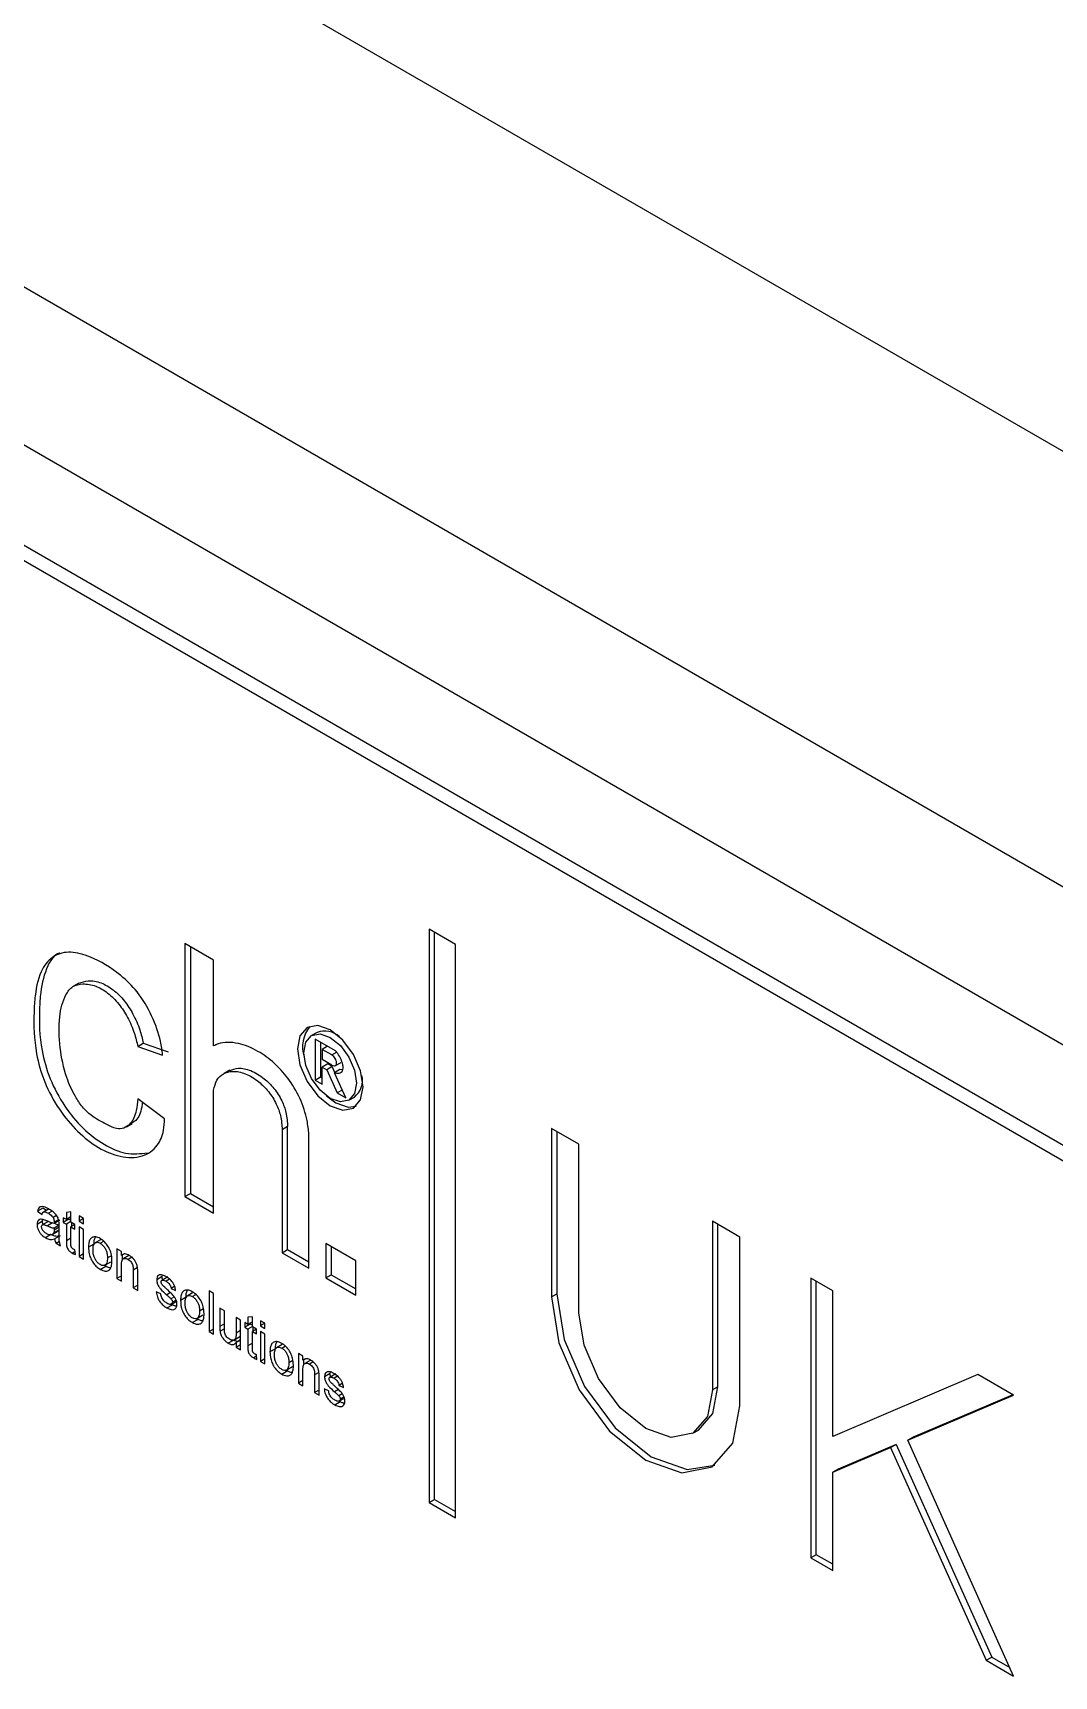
# Model space of a CAD drawing. Extents: x 75 to 2075, y 25 to 1460.
# Drawn here: x 1929.03 to 1959.14, y 1060.36 to 1108.78 of the extents above; entities that cross this region are included whole.
import ezdxf

# ---------------------------------------------------------------- set-up
doc = ezdxf.new("R2010")
doc.units = 0
doc.header["$LTSCALE"] = 5
doc.linetypes.add('SLD-KATı', pattern=[0])
doc.layers.get('0').update_dxf_attribs({"linetype": 'CONTINUOUS'})

msp = doc.modelspace()

# ---------------------------------------------------------------- linework, layer by layer
at = {"color": 7, "linetype": 'SLD-KATı'}
for p, q in [((1998.862, 1073.667), (1556.558, 1329.004)), ((1545.447, 1322.589), (1987.751, 1067.252)), ((1984.792, 1064.295), (1544.365, 1318.548)), ((1904.609, 1107.636), (1980.572, 1063.783)), ((1980.168, 1063.55), (1904.205, 1107.402)), ((1941.491, 1081.924), (1940.713, 1082.373)), ((1940.713, 1082.373), (1940.713, 1065.475)), ((1940.875, 1065.568), (1940.875, 1082.28)), ((1934.36, 1081.456), (1933.513, 1081.945)), ((1933.513, 1081.945), (1933.513, 1074.492)), ((1933.674, 1081.852), (1933.674, 1074.585)), ((1941.491, 1065.026), (1941.491, 1081.924)), ((1934.36, 1078.932), (1934.36, 1081.456)), ((1930.388, 1080.78), (1930.226, 1080.687)), ((1937.41, 1079.327), (1937.249, 1079.234)), ((1932.124, 1078.917), (1932.285, 1079.011)), ((1932.124, 1078.917), (1932.855, 1078.663)), ((1932.285, 1079.011), (1933.017, 1078.756)), ((1937.95, 1078.787), (1937.349, 1079.134)), ((1937.349, 1079.134), (1937.349, 1077.926)), ((1937.51, 1079.041), (1937.51, 1078.019)), ((1937.719, 1078.921), (1937.56, 1078.829)), ((1937.56, 1078.829), (1937.56, 1078.531)), ((1937.843, 1078.666), (1937.56, 1078.829)), ((1937.843, 1078.368), (1937.56, 1078.531)), ((1937.722, 1078.401), (1937.56, 1078.307)), ((1937.856, 1078.323), (1937.722, 1078.401)), ((1937.843, 1078.666), (1938.004, 1078.76)), ((1937.955, 1078.351), (1938.116, 1078.445)), ((1934.833, 1078.212), (1934.671, 1078.119)), ((1937.349, 1077.926), (1937.51, 1078.019)), ((1937.349, 1077.926), (1937.56, 1077.804)), ((1937.51, 1078.019), (1937.56, 1077.991)), ((1937.56, 1077.804), (1937.56, 1078.307)), ((1937.56, 1078.307), (1937.694, 1078.23)), ((1937.856, 1078.323), (1937.694, 1078.23)), ((1937.694, 1078.23), (1938.005, 1077.547)), ((1937.935, 1078.149), (1937.856, 1078.323)), ((1938.081, 1078.233), (1937.919, 1078.14)), ((1938.254, 1077.403), (1937.919, 1078.14)), ((1938.167, 1078.227), (1938.081, 1078.233)), ((1934.36, 1074.003), (1934.36, 1077.627)), ((1937.69, 1077.457), (1937.959, 1077.258)), ((1938.151, 1077.631), (1938.005, 1077.547)), ((1938.005, 1077.547), (1938.254, 1077.403)), ((1938.347, 1077.332), (1938.508, 1077.425)), ((1932.912, 1076.783), (1932.124, 1077.373)), ((1931.793, 1076.547), (1931.955, 1076.641)), ((1936.541, 1076.554), (1936.379, 1076.461)), ((1936.379, 1076.461), (1936.379, 1072.837)), ((1936.541, 1072.93), (1936.541, 1076.554)), ((1945.128, 1076.036), (1944.32, 1076.502)), ((1944.32, 1076.502), (1944.32, 1071.533)), ((1937.169, 1072.382), (1937.169, 1076.331)), ((1944.481, 1076.409), (1944.481, 1071.626)), ((1945.128, 1071.066), (1945.128, 1076.036)), ((1933.513, 1074.492), (1933.674, 1074.585)), ((1933.513, 1074.492), (1934.36, 1074.003)), ((1933.674, 1074.585), (1934.36, 1074.19)), ((1929.33, 1074.153), (1929.168, 1074.06)), ((1929.168, 1074.06), (1929.301, 1073.968)), ((1929.43, 1074.084), (1929.33, 1074.153)), ((1929.509, 1074.129), (1929.348, 1074.036)), ((1929.598, 1074.061), (1929.488, 1073.998)), ((1930.153, 1074.038), (1930.02, 1074.027)), ((1930.02, 1074.027), (1930.02, 1073.814)), ((1930.153, 1073.737), (1930.153, 1074.038)), ((1929.317, 1073.763), (1929.155, 1073.67)), ((1929.317, 1073.763), (1929.326, 1073.815)), ((1929.489, 1073.757), (1929.327, 1073.664)), ((1929.732, 1073.933), (1929.626, 1073.872)), ((1929.822, 1073.792), (1929.66, 1073.699)), ((1929.661, 1073.56), (1929.66, 1073.516)), ((1929.788, 1073.808), (1929.661, 1073.734)), ((1929.807, 1073.645), (1929.661, 1073.56)), ((1929.807, 1073.515), (1929.802, 1073.499)), ((1929.807, 1073.441), (1929.807, 1073.629)), ((1930.02, 1073.814), (1929.927, 1073.868)), ((1929.927, 1073.868), (1929.927, 1073.729)), ((1930.088, 1073.823), (1929.927, 1073.729)), ((1929.927, 1073.729), (1930.02, 1073.676)), ((1930.153, 1073.891), (1930.02, 1073.814)), ((1930.153, 1073.752), (1930.02, 1073.676)), ((1930.02, 1073.676), (1930.02, 1073.184)), ((1930.088, 1073.823), (1930.088, 1073.853)), ((1930.153, 1073.785), (1930.088, 1073.823)), ((1930.273, 1073.668), (1930.153, 1073.737)), ((1930.273, 1073.668), (1930.153, 1073.599)), ((1930.153, 1073.102), (1930.153, 1073.599)), ((1930.153, 1073.599), (1930.273, 1073.53)), ((1930.181, 1073.615), (1930.181, 1073.721)), ((1930.273, 1073.53), (1930.273, 1073.668)), ((1930.525, 1073.845), (1930.392, 1073.922)), ((1930.392, 1073.922), (1930.392, 1073.768)), ((1930.525, 1073.845), (1930.392, 1073.768)), ((1930.392, 1073.768), (1930.525, 1073.691)), ((1930.525, 1073.522), (1930.392, 1073.599)), ((1930.392, 1073.599), (1930.392, 1072.723)), ((1930.525, 1073.691), (1930.525, 1073.845)), ((1930.525, 1072.646), (1930.525, 1073.522)), ((1949.872, 1073.297), (1949.064, 1073.763)), ((1949.064, 1073.763), (1949.064, 1068.794)), ((1949.225, 1068.888), (1949.225, 1073.67)), ((1929.565, 1073.372), (1929.403, 1073.279)), ((1929.583, 1073.367), (1929.744, 1073.46)), ((1929.802, 1073.499), (1929.64, 1073.406)), ((1929.836, 1073.339), (1929.674, 1073.245)), ((1929.714, 1073.115), (1929.819, 1073.176)), ((1929.714, 1073.115), (1929.847, 1073.038)), ((1930.833, 1073.093), (1930.672, 1073)), ((1931.028, 1073.219), (1930.866, 1073.125)), ((1931.018, 1073.115), (1931.121, 1073.174)), ((1938.554, 1072.595), (1937.665, 1073.108)), ((1937.665, 1073.108), (1937.665, 1072.095)), ((1949.872, 1068.328), (1949.872, 1073.297)), ((1930.277, 1072.872), (1930.192, 1072.823)), ((1930.286, 1072.782), (1930.273, 1072.919)), ((1930.525, 1072.8), (1930.392, 1072.723)), ((1930.392, 1072.723), (1930.525, 1072.646)), ((1931.17, 1072.476), (1931.331, 1072.57)), ((1931.347, 1072.749), (1931.231, 1072.682)), ((1931.643, 1072.877), (1931.51, 1072.954)), ((1931.51, 1072.954), (1931.51, 1072.078)), ((1931.643, 1072.755), (1931.643, 1072.877)), ((1931.709, 1072.793), (1931.643, 1072.755)), ((1931.672, 1072.629), (1931.672, 1072.771)), ((1931.857, 1072.753), (1931.696, 1072.659)), ((1931.945, 1072.704), (1931.837, 1072.642)), ((1936.379, 1072.837), (1936.541, 1072.93)), ((1936.379, 1072.837), (1937.169, 1072.382)), ((1936.541, 1072.93), (1937.169, 1072.568)), ((1937.826, 1073.015), (1937.826, 1072.189)), ((1938.554, 1071.582), (1938.554, 1072.595)), ((1931.018, 1072.347), (1931.18, 1072.44)), ((1931.18, 1072.44), (1931.145, 1072.467)), ((1931.643, 1072.155), (1931.51, 1072.078)), ((1931.51, 1072.078), (1931.643, 1072.001)), ((1931.643, 1072.001), (1931.643, 1072.471)), ((1931.989, 1072.324), (1931.989, 1071.801)), ((1932.122, 1071.725), (1932.122, 1072.26)), ((1932.842, 1072.133), (1932.681, 1072.039)), ((1932.842, 1072.133), (1932.851, 1072.178)), ((1933.01, 1072.122), (1932.849, 1072.029)), ((1937.665, 1072.095), (1937.826, 1072.189)), ((1937.665, 1072.095), (1938.554, 1071.582)), ((1937.826, 1072.189), (1938.554, 1071.769)), ((1952.607, 1071.718), (1951.96, 1072.091)), ((1951.96, 1072.091), (1951.96, 1063.843)), ((1932.122, 1071.878), (1931.989, 1071.801)), ((1931.989, 1071.801), (1932.122, 1071.725)), ((1932.8, 1071.625), (1932.667, 1071.686)), ((1933.062, 1072.053), (1932.96, 1071.994)), ((1933.09, 1071.661), (1932.976, 1071.595)), ((1933.212, 1071.847), (1933.106, 1071.786)), ((1933.106, 1071.786), (1933.24, 1071.725)), ((1933.742, 1071.652), (1933.58, 1071.558)), ((1933.732, 1071.548), (1933.836, 1071.608)), ((1934.357, 1071.633), (1934.224, 1071.71)), ((1934.224, 1071.71), (1934.224, 1070.511)), ((1934.357, 1070.434), (1934.357, 1071.633)), ((1944.32, 1071.533), (1944.481, 1071.626)), ((1952.122, 1063.936), (1952.122, 1071.998)), ((1952.607, 1067.423), (1952.607, 1071.718)), ((1932.982, 1071.213), (1933.144, 1071.306)), ((1933.203, 1071.537), (1933.101, 1071.478)), ((1933.144, 1071.306), (1933.101, 1071.339)), ((1933.106, 1071.316), (1933.267, 1071.41)), ((1933.254, 1071.443), (1933.146, 1071.381)), ((1933.548, 1071.526), (1933.386, 1071.433)), ((1934.061, 1071.182), (1933.945, 1071.115)), ((1934.676, 1071.126), (1934.543, 1071.203)), ((1934.543, 1071.203), (1934.543, 1070.663)), ((1934.676, 1070.649), (1934.676, 1071.126)), ((1933.732, 1070.78), (1933.894, 1070.873)), ((1933.894, 1070.873), (1933.859, 1070.9)), ((1933.884, 1070.909), (1934.046, 1071.003)), ((1935.155, 1070.849), (1935.022, 1070.926)), ((1935.022, 1070.926), (1935.022, 1070.466)), ((1935.155, 1069.974), (1935.155, 1070.849)), ((1935.368, 1070.726), (1935.275, 1070.78)), ((1935.275, 1070.78), (1935.275, 1070.642)), ((1935.437, 1070.735), (1935.275, 1070.642)), ((1935.275, 1070.642), (1935.368, 1070.588)), ((1935.501, 1070.95), (1935.368, 1070.94)), ((1935.368, 1070.94), (1935.368, 1070.726)), ((1935.501, 1070.803), (1935.368, 1070.726)), ((1935.501, 1070.665), (1935.368, 1070.588)), ((1935.437, 1070.735), (1935.437, 1070.766)), ((1935.501, 1070.698), (1935.437, 1070.735)), ((1935.501, 1070.65), (1935.501, 1070.95)), ((1935.621, 1070.58), (1935.501, 1070.65)), ((1935.53, 1070.528), (1935.53, 1070.633)), ((1935.874, 1070.757), (1935.741, 1070.834)), ((1935.741, 1070.834), (1935.741, 1070.68)), ((1935.874, 1070.757), (1935.741, 1070.68)), ((1935.741, 1070.68), (1935.874, 1070.603)), ((1935.874, 1070.603), (1935.874, 1070.757)), ((1934.357, 1070.588), (1934.224, 1070.511)), ((1934.224, 1070.511), (1934.357, 1070.434)), ((1934.677, 1070.593), (1934.551, 1070.521)), ((1934.953, 1070.261), (1934.792, 1070.168)), ((1934.971, 1070.271), (1935.132, 1070.365)), ((1935.155, 1070.27), (1935.022, 1070.193)), ((1935.022, 1070.193), (1935.022, 1070.05)), ((1935.155, 1070.127), (1935.022, 1070.05)), ((1935.368, 1070.588), (1935.368, 1070.097)), ((1935.621, 1070.58), (1935.501, 1070.511)), ((1935.501, 1070.014), (1935.501, 1070.511)), ((1935.501, 1070.511), (1935.621, 1070.442)), ((1935.621, 1070.442), (1935.621, 1070.58)), ((1935.874, 1070.434), (1935.741, 1070.511)), ((1935.741, 1070.511), (1935.741, 1069.636)), ((1935.874, 1069.559), (1935.874, 1070.434)), ((1936.376, 1070.131), (1936.214, 1070.038)), ((1935.022, 1070.05), (1935.155, 1069.974)), ((1935.626, 1069.785), (1935.541, 1069.736)), ((1935.634, 1069.695), (1935.621, 1069.831)), ((1935.874, 1069.712), (1935.741, 1069.636)), ((1936.182, 1070.005), (1936.02, 1069.912)), ((1936.367, 1070.027), (1936.47, 1070.087)), ((1936.695, 1069.662), (1936.579, 1069.595)), ((1936.991, 1069.789), (1936.858, 1069.866)), ((1936.858, 1069.866), (1936.858, 1068.99)), ((1936.991, 1069.667), (1936.991, 1069.789)), ((1937.058, 1069.705), (1936.991, 1069.667)), ((1937.02, 1069.541), (1937.02, 1069.684)), ((1937.206, 1069.665), (1937.044, 1069.572)), ((1935.741, 1069.636), (1935.874, 1069.559)), ((1936.367, 1069.259), (1936.528, 1069.352)), ((1936.528, 1069.352), (1936.493, 1069.379)), ((1936.518, 1069.389), (1936.68, 1069.482)), ((1936.991, 1068.914), (1936.991, 1069.383)), ((1937.293, 1069.617), (1937.185, 1069.554)), ((1937.337, 1069.237), (1937.337, 1068.714)), ((1937.47, 1068.637), (1937.47, 1069.173)), ((1937.792, 1069.275), (1937.63, 1069.182)), ((1937.792, 1069.275), (1937.8, 1069.321)), ((1937.96, 1069.265), (1937.798, 1069.172)), ((1938.011, 1069.196), (1937.909, 1069.137)), ((1956.89, 1069.246), (1952.607, 1067.423)), ((1957.94, 1068.639), (1956.89, 1069.246)), ((1936.991, 1069.067), (1936.858, 1068.99)), ((1936.858, 1068.99), (1936.991, 1068.914)), ((1937.47, 1068.791), (1937.337, 1068.714)), ((1937.337, 1068.714), (1937.47, 1068.637)), ((1937.75, 1068.768), (1937.617, 1068.829)), ((1938.039, 1068.803), (1937.925, 1068.738)), ((1938.152, 1068.679), (1938.05, 1068.621)), ((1938.161, 1068.99), (1938.056, 1068.929)), ((1938.056, 1068.929), (1938.189, 1068.868)), ((1949.225, 1068.888), (1949.064, 1068.794)), ((1937.932, 1068.355), (1938.093, 1068.449)), ((1938.093, 1068.449), (1938.05, 1068.482)), ((1938.055, 1068.459), (1938.217, 1068.553)), ((1938.203, 1068.586), (1938.096, 1068.524)), ((1954.819, 1067.311), (1957.94, 1068.639)), ((1957.916, 1068.653), (1954.981, 1067.404)), ((1948.487, 1067.52), (1948.649, 1067.613)), ((1954.981, 1067.404), (1954.819, 1067.311)), ((1957.94, 1060.36), (1954.819, 1067.311)), ((1952.607, 1066.369), (1954.316, 1067.097)), ((1954.478, 1067.19), (1952.768, 1066.463)), ((1954.316, 1067.097), (1954.478, 1067.19)), ((1954.316, 1067.097), (1957.132, 1060.827)), ((1954.478, 1067.19), (1957.294, 1060.92)), ((1952.768, 1066.463), (1952.607, 1066.369)), ((1952.607, 1063.469), (1952.607, 1066.369)), ((1940.713, 1065.475), (1940.875, 1065.568)), ((1940.713, 1065.475), (1941.491, 1065.026)), ((1940.875, 1065.568), (1941.491, 1065.212)), ((1952.122, 1063.936), (1951.96, 1063.843)), ((1951.96, 1063.843), (1952.607, 1063.469)), ((1952.607, 1063.656), (1952.122, 1063.936)), ((1957.132, 1060.827), (1957.294, 1060.92)), ((1957.132, 1060.827), (1957.94, 1060.36)), ((1957.294, 1060.92), (1957.827, 1060.612))]:
    msp.add_line(p, q, dxfattribs=at)
at = {"color": 8, "linetype": 'SLD-KATı'}
for p, q in [((1929.607, 1073.713), (1929.46, 1073.628)), ((1929.66, 1073.516), (1929.807, 1073.601)), ((1930.153, 1073.261), (1930.02, 1073.184)), ((1932.116, 1072.398), (1931.989, 1072.324)), ((1934.676, 1070.739), (1934.543, 1070.663)), ((1935.155, 1070.543), (1935.022, 1070.466)), ((1935.501, 1070.173), (1935.368, 1070.097)), ((1937.464, 1069.31), (1937.337, 1069.237))]:
    msp.add_line(p, q, dxfattribs=at)
at = {"color": 7, "linetype": 'SLD-KATı', "flags": 128}
for points in [[(1937.798, 1077.164), (1938.168, 1077.035), (1938.483, 1077.097), (1938.693, 1077.338), (1938.766, 1077.724), (1938.693, 1078.194), (1938.483, 1078.678), (1938.168, 1079.102), (1937.798, 1079.401), (1937.427, 1079.53), (1937.113, 1079.469), (1936.903, 1079.227), (1936.829, 1078.842), (1936.903, 1078.371), (1937.113, 1077.887), (1937.427, 1077.463), (1937.798, 1077.164)], [(1937.798, 1077.386), (1937.501, 1077.626), (1937.249, 1077.966), (1937.08, 1078.354), (1937.021, 1078.731), (1937.08, 1079.04), (1937.249, 1079.234), (1937.501, 1079.283), (1937.798, 1079.179), (1938.095, 1078.94), (1938.347, 1078.6), (1938.515, 1078.212), (1938.574, 1077.835), (1938.515, 1077.526), (1938.347, 1077.332), (1938.095, 1077.283), (1937.798, 1077.386)], [(1937.959, 1077.258), (1938.33, 1077.129), (1938.559, 1077.151)], [(1944.481, 1071.626), (1944.693, 1070.277), (1945.294, 1068.89), (1946.195, 1067.675), (1947.257, 1066.818), (1948.32, 1066.449), (1949.138, 1066.58)], [(1944.32, 1071.533), (1944.531, 1070.184), (1945.133, 1068.797), (1946.033, 1067.582), (1947.096, 1066.725), (1948.158, 1066.355), (1949.059, 1066.53), (1949.661, 1067.223), (1949.872, 1068.328)], [(1949.064, 1068.794), (1948.914, 1068.011), (1948.487, 1067.52), (1947.849, 1067.396), (1947.096, 1067.658), (1946.343, 1068.266), (1945.704, 1069.127), (1945.278, 1070.11), (1945.128, 1071.066)], [(1948.649, 1067.613), (1948.649, 1067.613), (1949.076, 1068.104), (1949.225, 1068.888)]]:
    msp.add_lwpolyline(points, dxfattribs=at)
at = {"color": 7, "linetype": 'SLD-KATı'}
for centre, radius, start, end in [((1937.919, 1078.904), 0.94, 140.0414, 198.7548), ((1937.633, 1078.71), 0.656, 48.5232, 109.858), ((1938.141, 1077.907), 0.606, 307.2976, 14.3105)]:
    msp.add_arc(centre, radius, start, end, dxfattribs=at)
for points, knots in [([(1932.855, 1078.663), (1932.839, 1078.796), (1932.793, 1079.168), (1932.555, 1079.821), (1932.149, 1080.527), (1931.5, 1081.139), (1930.821, 1081.545), (1930.133, 1081.741), (1929.633, 1081.613), (1929.243, 1081.186), (1929.101, 1080.554), (1929.048, 1079.711), (1929.069, 1078.875), (1929.349, 1077.865), (1929.781, 1077.056), (1930.345, 1076.381), (1930.973, 1075.897), (1931.64, 1075.628), (1932.262, 1075.629), (1932.697, 1075.933), (1932.893, 1076.361), (1932.907, 1076.667), (1932.912, 1076.783)], [0, 0, 0, 0, 0.026301, 0.072974, 0.120229, 0.161925, 0.234318, 0.282812, 0.331341, 0.380426, 0.44635, 0.481924, 0.56474, 0.616918, 0.669247, 0.718585, 0.769382, 0.82113, 0.87988, 0.934365, 0.975126, 1, 1, 1, 1]), ([(1929.826, 1081.666), (1929.824, 1081.666), (1929.658, 1081.625), (1929.418, 1081.251), (1929.26, 1080.651), (1929.211, 1079.802), (1929.23, 1078.969), (1929.51, 1077.958), (1929.942, 1077.15), (1930.507, 1076.473), (1931.133, 1075.994), (1931.809, 1075.707), (1932.202, 1075.756), (1932.411, 1075.782)], [0, 0, 0, 0, 0.000775, 0.090189, 0.210278, 0.275079, 0.425937, 0.520986, 0.616309, 0.706182, 0.798716, 0.89298, 1, 1, 1, 1]), ([(1930.39, 1080.775), (1930.479, 1080.808), (1930.671, 1080.88), (1931.026, 1080.817), (1931.401, 1080.604), (1931.734, 1080.276), (1932.001, 1079.858), (1932.192, 1079.426), (1932.256, 1079.142), (1932.285, 1079.011)], [0, 0, 0, 0, 0.13961, 0.304319, 0.448558, 0.593079, 0.7268, 0.873978, 1, 1, 1, 1]), ([(1932.124, 1077.373), (1932.112, 1077.256), (1932.085, 1076.973), (1931.955, 1076.651), (1931.73, 1076.497), (1931.481, 1076.476), (1931.146, 1076.645), (1930.806, 1076.82), (1930.488, 1077.118), (1930.233, 1077.505), (1929.968, 1078.107), (1929.807, 1078.922), (1929.784, 1079.772), (1929.941, 1080.374), (1930.189, 1080.709), (1930.508, 1080.777), (1930.863, 1080.726), (1931.24, 1080.51), (1931.572, 1080.182), (1931.84, 1079.765), (1932.03, 1079.333), (1932.094, 1079.049), (1932.124, 1078.917)], [0, 0, 0, 0, 0.040384, 0.097359, 0.133279, 0.163315, 0.202019, 0.256679, 0.290233, 0.323618, 0.377803, 0.463461, 0.561001, 0.646355, 0.692077, 0.737758, 0.787961, 0.831924, 0.875973, 0.91673, 0.961589, 1, 1, 1, 1]), ([(1937.169, 1076.331), (1937.154, 1076.464), (1937.117, 1076.803), (1936.929, 1077.386), (1936.576, 1077.98), (1936.139, 1078.453), (1935.634, 1078.818), (1935.055, 1079.046), (1934.614, 1079.052), (1934.405, 1078.953), (1934.36, 1078.932)], [0, 0, 0, 0, 0.088269, 0.226345, 0.359215, 0.477791, 0.610208, 0.769418, 0.950546, 1, 1, 1, 1]), ([(1937.843, 1078.368), (1937.869, 1078.356), (1937.908, 1078.339), (1937.952, 1078.346), (1937.975, 1078.368), (1937.984, 1078.402), (1937.983, 1078.445), (1937.97, 1078.498), (1937.943, 1078.56), (1937.902, 1078.619), (1937.865, 1078.653), (1937.846, 1078.664), (1937.843, 1078.666)], [0, 0, 0, 0, 0.186552, 0.274681, 0.363402, 0.443117, 0.524721, 0.620854, 0.735676, 0.860737, 0.977076, 1, 1, 1, 1]), ([(1937.919, 1078.14), (1937.961, 1078.132), (1938.038, 1078.116), (1938.119, 1078.146), (1938.166, 1078.199), (1938.182, 1078.279), (1938.167, 1078.399), (1938.115, 1078.55), (1938.038, 1078.693), (1937.974, 1078.762), (1937.95, 1078.787)], [0, 0, 0, 0, 0.1655647, 0.2964678, 0.3847321, 0.4735445, 0.5848872, 0.7428299, 0.90439, 1, 1, 1, 1]), ([(1934.36, 1077.627), (1934.386, 1077.731), (1934.438, 1077.941), (1934.643, 1078.129), (1934.929, 1078.206), (1935.294, 1078.133), (1935.663, 1077.916), (1935.986, 1077.597), (1936.212, 1077.242), (1936.357, 1076.84), (1936.371, 1076.598), (1936.379, 1076.461)], [0, 0, 0, 0, 0.1065509, 0.2128829, 0.3299683, 0.4589767, 0.5925837, 0.6946654, 0.7973951, 0.8856007, 1, 1, 1, 1]), ([(1934.836, 1078.206), (1934.917, 1078.237), (1935.098, 1078.305), (1935.457, 1078.224), (1935.825, 1078.009), (1936.148, 1077.691), (1936.374, 1077.335), (1936.519, 1076.933), (1936.533, 1076.691), (1936.541, 1076.554)], [0, 0, 0, 0, 0.135785, 0.302182, 0.47451, 0.606176, 0.738678, 0.852446, 1, 1, 1, 1]), ([(1932.26, 1077.271), (1932.254, 1077.221), (1932.229, 1077.008), (1932.139, 1076.763), (1931.988, 1076.678), (1931.946, 1076.654)], [0, 0, 0, 0, 0.18133, 0.772001, 1, 1, 1, 1]), ([(1929.512, 1074.122), (1929.457, 1074.15), (1929.374, 1074.193), (1929.274, 1074.2), (1929.212, 1074.171), (1929.182, 1074.116), (1929.172, 1074.073), (1929.168, 1074.06)], [0, 0, 0, 0, 0.36055, 0.551569, 0.709309, 0.907228, 1, 1, 1, 1]), ([(1929.301, 1073.968), (1929.311, 1073.992), (1929.325, 1074.028), (1929.37, 1074.046), (1929.424, 1074.033), (1929.464, 1074.011), (1929.488, 1073.998)], [0, 0, 0, 0, 0.32916, 0.497847, 0.708954, 1, 1, 1, 1]), ([(1929.488, 1073.998), (1929.506, 1073.987), (1929.543, 1073.964), (1929.591, 1073.921), (1929.616, 1073.886), (1929.626, 1073.872)], [0, 0, 0, 0, 0.3755682, 0.7536654, 1, 1, 1, 1]), ([(1929.8, 1073.764), (1929.793, 1073.796), (1929.781, 1073.852), (1929.731, 1073.94), (1929.651, 1074.029), (1929.573, 1074.086), (1929.522, 1074.117), (1929.512, 1074.122)], [0, 0, 0, 0, 0.205889, 0.357424, 0.575837, 0.920532, 1, 1, 1, 1]), ([(1929.331, 1073.816), (1929.295, 1073.821), (1929.237, 1073.829), (1929.182, 1073.785), (1929.158, 1073.731), (1929.156, 1073.687), (1929.155, 1073.67)], [0, 0, 0, 0, 0.377155, 0.609217, 0.840742, 1, 1, 1, 1]), ([(1929.155, 1073.67), (1929.157, 1073.636), (1929.162, 1073.576), (1929.202, 1073.48), (1929.254, 1073.399), (1929.324, 1073.329), (1929.375, 1073.297), (1929.403, 1073.279)], [0, 0, 0, 0, 0.22145, 0.404864, 0.587972, 0.771466, 1, 1, 1, 1]), ([(1929.288, 1073.601), (1929.289, 1073.613), (1929.292, 1073.637), (1929.309, 1073.658), (1929.336, 1073.668), (1929.388, 1073.659), (1929.431, 1073.64), (1929.46, 1073.628)], [0, 0, 0, 0, 0.1418495, 0.284625, 0.4185948, 0.6102101, 1, 1, 1, 1]), ([(1929.434, 1073.4), (1929.409, 1073.415), (1929.373, 1073.438), (1929.328, 1073.489), (1929.304, 1073.531), (1929.29, 1073.57), (1929.289, 1073.591), (1929.288, 1073.601)], [0, 0, 0, 0, 0.364248, 0.548916, 0.73488, 0.874247, 1, 1, 1, 1]), ([(1929.332, 1073.667), (1929.328, 1073.678), (1929.317, 1073.711), (1929.317, 1073.742), (1929.317, 1073.763)], [0, 0, 0, 0, 0.326525, 1, 1, 1, 1]), ([(1929.441, 1073.775), (1929.431, 1073.779), (1929.413, 1073.787), (1929.376, 1073.802), (1929.349, 1073.811), (1929.331, 1073.816)], [0, 0, 0, 0, 0.250206, 0.500436, 1, 1, 1, 1]), ([(1929.66, 1073.699), (1929.634, 1073.705), (1929.585, 1073.717), (1929.512, 1073.745), (1929.464, 1073.765), (1929.441, 1073.775)], [0, 0, 0, 0, 0.361582, 0.680507, 1, 1, 1, 1]), ([(1929.46, 1073.628), (1929.487, 1073.617), (1929.534, 1073.597), (1929.601, 1073.573), (1929.641, 1073.565), (1929.661, 1073.56)], [0, 0, 0, 0, 0.39474, 0.696494, 1, 1, 1, 1]), ([(1929.626, 1073.872), (1929.634, 1073.858), (1929.65, 1073.827), (1929.659, 1073.779), (1929.66, 1073.749), (1929.661, 1073.734)], [0, 0, 0, 0, 0.300025, 0.66691, 1, 1, 1, 1]), ([(1929.66, 1073.516), (1929.66, 1073.506), (1929.659, 1073.485), (1929.656, 1073.445), (1929.647, 1073.422), (1929.64, 1073.406)], [0, 0, 0, 0, 0.252202, 0.504683, 1, 1, 1, 1]), ([(1929.661, 1073.734), (1929.661, 1073.731), (1929.661, 1073.726), (1929.66, 1073.714), (1929.66, 1073.705), (1929.66, 1073.699)], [0, 0, 0, 0, 0.250125, 0.500209, 1, 1, 1, 1]), ([(1929.667, 1073.703), (1929.679, 1073.698), (1929.711, 1073.685), (1929.758, 1073.668), (1929.792, 1073.661), (1929.807, 1073.657)], [0, 0, 0, 0, 0.246328, 0.678209, 1, 1, 1, 1]), ([(1929.807, 1073.629), (1929.807, 1073.64), (1929.807, 1073.662), (1929.806, 1073.706), (1929.803, 1073.741), (1929.8, 1073.764)], [0, 0, 0, 0, 0.250446, 0.500916, 1, 1, 1, 1]), ([(1929.403, 1073.279), (1929.428, 1073.266), (1929.493, 1073.232), (1929.588, 1073.219), (1929.647, 1073.237), (1929.674, 1073.245)], [0, 0, 0, 0, 0.247536, 0.661562, 1, 1, 1, 1]), ([(1929.64, 1073.406), (1929.624, 1073.391), (1929.594, 1073.362), (1929.524, 1073.36), (1929.469, 1073.38), (1929.438, 1073.397), (1929.434, 1073.4)], [0, 0, 0, 0, 0.318108, 0.615426, 0.945268, 1, 1, 1, 1]), ([(1929.836, 1073.339), (1929.814, 1073.332), (1929.758, 1073.315), (1929.665, 1073.321), (1929.593, 1073.358), (1929.565, 1073.372)], [0, 0, 0, 0, 0.272803, 0.715092, 1, 1, 1, 1]), ([(1929.674, 1073.245), (1929.676, 1073.235), (1929.679, 1073.213), (1929.69, 1073.17), (1929.704, 1073.137), (1929.714, 1073.115)], [0, 0, 0, 0, 0.251265, 0.503068, 1, 1, 1, 1]), ([(1929.802, 1073.499), (1929.787, 1073.482), (1929.771, 1073.463), (1929.746, 1073.462), (1929.744, 1073.462)], [0, 0, 0, 0, 0.910938, 1, 1, 1, 1]), ([(1929.847, 1073.038), (1929.832, 1073.097), (1929.807, 1073.198), (1929.808, 1073.327), (1929.807, 1073.403), (1929.807, 1073.441)], [0, 0, 0, 0, 0.410264, 0.704839, 1, 1, 1, 1]), ([(1930.02, 1073.184), (1930.02, 1073.145), (1930.021, 1073.088), (1930.03, 1073.011), (1930.053, 1072.958), (1930.083, 1072.912), (1930.13, 1072.862), (1930.168, 1072.838), (1930.192, 1072.823)], [0, 0, 0, 0, 0.302324, 0.440286, 0.550769, 0.660583, 0.788637, 1, 1, 1, 1]), ([(1930.22, 1072.945), (1930.212, 1072.951), (1930.198, 1072.96), (1930.179, 1072.979), (1930.166, 1073), (1930.152, 1073.038), (1930.153, 1073.07), (1930.153, 1073.096), (1930.153, 1073.102)], [0, 0, 0, 0, 0.179327, 0.29673, 0.414371, 0.53717, 0.894909, 1, 1, 1, 1]), ([(1930.786, 1073.291), (1930.76, 1073.273), (1930.71, 1073.237), (1930.677, 1073.127), (1930.673, 1073.042), (1930.672, 1073)], [0, 0, 0, 0, 0.334287, 0.665975, 1, 1, 1, 1]), ([(1931.018, 1073.253), (1930.994, 1073.266), (1930.932, 1073.298), (1930.851, 1073.311), (1930.804, 1073.296), (1930.786, 1073.291)], [0, 0, 0, 0, 0.292136, 0.730568, 1, 1, 1, 1]), ([(1930.805, 1072.923), (1930.807, 1072.971), (1930.81, 1073.046), (1930.85, 1073.12), (1930.903, 1073.148), (1930.963, 1073.143), (1931.002, 1073.123), (1931.018, 1073.115)], [0, 0, 0, 0, 0.322348, 0.51158, 0.701829, 0.875737, 1, 1, 1, 1]), ([(1930.833, 1073.093), (1930.834, 1073.131), (1930.835, 1073.21), (1930.861, 1073.269), (1930.874, 1073.299)], [0, 0, 0, 0, 0.480499, 1, 1, 1, 1]), ([(1931.364, 1072.613), (1931.36, 1072.678), (1931.354, 1072.789), (1931.29, 1072.96), (1931.205, 1073.095), (1931.109, 1073.195), (1931.046, 1073.235), (1931.018, 1073.253)], [0, 0, 0, 0, 0.282, 0.476739, 0.671833, 0.856624, 1, 1, 1, 1]), ([(1931.018, 1073.115), (1931.046, 1073.095), (1931.098, 1073.059), (1931.16, 1072.971), (1931.206, 1072.873), (1931.228, 1072.774), (1931.23, 1072.71), (1931.231, 1072.682)], [0, 0, 0, 0, 0.213578, 0.4051715, 0.5767395, 0.8124157, 1, 1, 1, 1]), ([(1930.192, 1072.823), (1930.2, 1072.819), (1930.216, 1072.81), (1930.247, 1072.796), (1930.27, 1072.788), (1930.286, 1072.782)], [0, 0, 0, 0, 0.250344, 0.500798, 1, 1, 1, 1]), ([(1930.273, 1072.919), (1930.268, 1072.921), (1930.26, 1072.925), (1930.242, 1072.933), (1930.229, 1072.941), (1930.22, 1072.945)], [0, 0, 0, 0, 0.2500771, 0.5001666, 1, 1, 1, 1]), ([(1930.672, 1073), (1930.675, 1072.935), (1930.68, 1072.826), (1930.736, 1072.657), (1930.815, 1072.523), (1930.914, 1072.414), (1930.983, 1072.369), (1931.018, 1072.347)], [0, 0, 0, 0, 0.275701, 0.461649, 0.648476, 0.824439, 1, 1, 1, 1]), ([(1931.018, 1072.485), (1930.991, 1072.504), (1930.938, 1072.541), (1930.874, 1072.628), (1930.828, 1072.729), (1930.807, 1072.83), (1930.806, 1072.895), (1930.805, 1072.923)], [0, 0, 0, 0, 0.210257, 0.40301, 0.572372, 0.811348, 1, 1, 1, 1]), ([(1931.231, 1072.682), (1931.228, 1072.632), (1931.225, 1072.555), (1931.184, 1072.48), (1931.132, 1072.453), (1931.072, 1072.457), (1931.034, 1072.477), (1931.018, 1072.485)], [0, 0, 0, 0, 0.336819, 0.52072, 0.705404, 0.879535, 1, 1, 1, 1]), ([(1931.018, 1072.347), (1931.069, 1072.324), (1931.156, 1072.285), (1931.262, 1072.305), (1931.327, 1072.368), (1931.36, 1072.477), (1931.362, 1072.564), (1931.364, 1072.613)], [0, 0, 0, 0, 0.25061, 0.433179, 0.616407, 0.786201, 1, 1, 1, 1]), ([(1931.874, 1072.759), (1931.834, 1072.778), (1931.766, 1072.81), (1931.688, 1072.796), (1931.657, 1072.768), (1931.643, 1072.755)], [0, 0, 0, 0, 0.440432, 0.744469, 1, 1, 1, 1]), ([(1931.643, 1072.471), (1931.645, 1072.52), (1931.647, 1072.591), (1931.682, 1072.657), (1931.727, 1072.673), (1931.779, 1072.671), (1931.817, 1072.652), (1931.837, 1072.642)], [0, 0, 0, 0, 0.3623259, 0.5216104, 0.6824025, 0.8345469, 1, 1, 1, 1]), ([(1931.837, 1072.642), (1931.857, 1072.629), (1931.892, 1072.605), (1931.938, 1072.55), (1931.968, 1072.493), (1931.988, 1072.414), (1931.988, 1072.361), (1931.989, 1072.324)], [0, 0, 0, 0, 0.205393, 0.367371, 0.53062, 0.668555, 1, 1, 1, 1]), ([(1932.115, 1072.408), (1932.108, 1072.443), (1932.095, 1072.503), (1932.052, 1072.592), (1931.99, 1072.671), (1931.928, 1072.726), (1931.885, 1072.752), (1931.874, 1072.759)], [0, 0, 0, 0, 0.245848, 0.431068, 0.61621, 0.896358, 1, 1, 1, 1]), ([(1931.328, 1072.394), (1931.315, 1072.394), (1931.269, 1072.393), (1931.217, 1072.42), (1931.18, 1072.44)], [0, 0, 0, 0, 0.2962511, 1, 1, 1, 1]), ([(1932.122, 1072.26), (1932.122, 1072.273), (1932.122, 1072.297), (1932.121, 1072.345), (1932.117, 1072.383), (1932.115, 1072.408)], [0, 0, 0, 0, 0.2503, 0.500651, 1, 1, 1, 1]), ([(1932.764, 1072.184), (1932.744, 1072.173), (1932.706, 1072.154), (1932.683, 1072.094), (1932.681, 1072.053), (1932.681, 1072.039)], [0, 0, 0, 0, 0.426305, 0.812864, 1, 1, 1, 1]), ([(1932.95, 1072.138), (1932.927, 1072.15), (1932.883, 1072.172), (1932.82, 1072.189), (1932.783, 1072.186), (1932.764, 1072.184)], [0, 0, 0, 0, 0.349232, 0.667424, 1, 1, 1, 1]), ([(1932.86, 1072.036), (1932.854, 1072.053), (1932.844, 1072.087), (1932.843, 1072.118), (1932.842, 1072.133)], [0, 0, 0, 0, 0.512595, 1, 1, 1, 1]), ([(1933.24, 1071.725), (1933.233, 1071.764), (1933.223, 1071.829), (1933.18, 1071.924), (1933.116, 1072.01), (1933.037, 1072.084), (1932.975, 1072.122), (1932.95, 1072.138)], [0, 0, 0, 0, 0.236079, 0.388025, 0.539823, 0.806891, 1, 1, 1, 1]), ([(1932.667, 1071.686), (1932.677, 1071.635), (1932.693, 1071.549), (1932.75, 1071.426), (1932.828, 1071.324), (1932.91, 1071.257), (1932.965, 1071.223), (1932.982, 1071.213)], [0, 0, 0, 0, 0.273357, 0.452575, 0.632548, 0.880644, 1, 1, 1, 1]), ([(1932.681, 1072.039), (1932.684, 1072.006), (1932.69, 1071.942), (1932.735, 1071.846), (1932.829, 1071.724), (1932.912, 1071.651), (1932.976, 1071.595)], [0, 0, 0, 0, 0.199138, 0.375912, 0.525398, 1, 1, 1, 1]), ([(1932.984, 1071.35), (1932.951, 1071.371), (1932.903, 1071.403), (1932.848, 1071.476), (1932.819, 1071.538), (1932.806, 1071.588), (1932.802, 1071.616), (1932.8, 1071.625)], [0, 0, 0, 0, 0.368648, 0.55154, 0.734699, 0.92035, 1, 1, 1, 1]), ([(1932.814, 1071.978), (1932.815, 1071.989), (1932.818, 1072.01), (1932.836, 1072.026), (1932.862, 1072.034), (1932.906, 1072.023), (1932.94, 1072.005), (1932.96, 1071.994)], [0, 0, 0, 0, 0.162598, 0.303153, 0.454721, 0.684868, 1, 1, 1, 1]), ([(1932.828, 1071.924), (1932.826, 1071.929), (1932.82, 1071.942), (1932.814, 1071.961), (1932.814, 1071.974), (1932.814, 1071.978)], [0, 0, 0, 0, 0.252423, 0.740955, 1, 1, 1, 1]), ([(1932.872, 1071.864), (1932.867, 1071.868), (1932.859, 1071.877), (1932.843, 1071.896), (1932.834, 1071.913), (1932.828, 1071.924)], [0, 0, 0, 0, 0.252089, 0.50459, 1, 1, 1, 1]), ([(1932.972, 1071.772), (1932.964, 1071.78), (1932.947, 1071.795), (1932.913, 1071.825), (1932.888, 1071.848), (1932.872, 1071.864)], [0, 0, 0, 0, 0.2500667, 0.5001327, 1, 1, 1, 1]), ([(1932.96, 1071.994), (1932.982, 1071.98), (1933.018, 1071.956), (1933.063, 1071.905), (1933.091, 1071.855), (1933.102, 1071.814), (1933.106, 1071.792), (1933.106, 1071.786)], [0, 0, 0, 0, 0.336528, 0.535536, 0.735071, 0.925875, 1, 1, 1, 1]), ([(1933.279, 1071.32), (1933.277, 1071.353), (1933.273, 1071.409), (1933.233, 1071.495), (1933.172, 1071.584), (1933.08, 1071.67), (1933.008, 1071.738), (1932.972, 1071.772)], [0, 0, 0, 0, 0.191816, 0.327631, 0.462574, 0.729495, 1, 1, 1, 1]), ([(1932.976, 1071.595), (1932.987, 1071.586), (1933.008, 1071.567), (1933.05, 1071.529), (1933.08, 1071.498), (1933.101, 1071.478)], [0, 0, 0, 0, 0.250253, 0.50057, 1, 1, 1, 1]), ([(1933.5, 1071.724), (1933.475, 1071.706), (1933.424, 1071.67), (1933.391, 1071.56), (1933.388, 1071.475), (1933.386, 1071.433)], [0, 0, 0, 0, 0.334287, 0.665975, 1, 1, 1, 1]), ([(1933.732, 1071.686), (1933.708, 1071.699), (1933.646, 1071.731), (1933.565, 1071.744), (1933.518, 1071.73), (1933.5, 1071.724)], [0, 0, 0, 0, 0.292136, 0.730568, 1, 1, 1, 1]), ([(1933.519, 1071.357), (1933.521, 1071.404), (1933.524, 1071.479), (1933.564, 1071.553), (1933.618, 1071.581), (1933.677, 1071.576), (1933.716, 1071.556), (1933.732, 1071.548)], [0, 0, 0, 0, 0.322348, 0.51158, 0.701829, 0.875737, 1, 1, 1, 1]), ([(1933.548, 1071.526), (1933.548, 1071.564), (1933.549, 1071.643), (1933.575, 1071.702), (1933.589, 1071.732)], [0, 0, 0, 0, 0.480499, 1, 1, 1, 1]), ([(1934.078, 1071.046), (1934.074, 1071.111), (1934.068, 1071.222), (1934.004, 1071.394), (1933.919, 1071.529), (1933.823, 1071.628), (1933.76, 1071.669), (1933.732, 1071.686)], [0, 0, 0, 0, 0.282, 0.476739, 0.671833, 0.856624, 1, 1, 1, 1]), ([(1932.982, 1071.213), (1933.026, 1071.191), (1933.1, 1071.155), (1933.194, 1071.157), (1933.251, 1071.199), (1933.277, 1071.26), (1933.279, 1071.304), (1933.279, 1071.32)], [0, 0, 0, 0, 0.308553, 0.515086, 0.723504, 0.903142, 1, 1, 1, 1]), ([(1933.146, 1071.381), (1933.145, 1071.369), (1933.143, 1071.344), (1933.121, 1071.321), (1933.088, 1071.309), (1933.039, 1071.32), (1933.003, 1071.34), (1932.984, 1071.35)], [0, 0, 0, 0, 0.153143, 0.307673, 0.498105, 0.734329, 1, 1, 1, 1]), ([(1933.101, 1071.478), (1933.107, 1071.47), (1933.12, 1071.455), (1933.135, 1071.429), (1933.145, 1071.403), (1933.146, 1071.388), (1933.146, 1071.381)], [0, 0, 0, 0, 0.2700494, 0.5421085, 0.7811552, 1, 1, 1, 1]), ([(1933.27, 1071.261), (1933.255, 1071.262), (1933.215, 1071.267), (1933.171, 1071.291), (1933.144, 1071.306)], [0, 0, 0, 0, 0.385188, 1, 1, 1, 1]), ([(1933.386, 1071.433), (1933.389, 1071.368), (1933.394, 1071.259), (1933.45, 1071.091), (1933.529, 1070.957), (1933.628, 1070.847), (1933.697, 1070.802), (1933.732, 1070.78)], [0, 0, 0, 0, 0.275701, 0.461649, 0.648476, 0.824439, 1, 1, 1, 1]), ([(1933.732, 1070.918), (1933.705, 1070.937), (1933.652, 1070.974), (1933.589, 1071.062), (1933.543, 1071.162), (1933.522, 1071.263), (1933.52, 1071.328), (1933.519, 1071.357)], [0, 0, 0, 0, 0.210257, 0.40301, 0.572372, 0.811348, 1, 1, 1, 1]), ([(1933.732, 1071.548), (1933.76, 1071.529), (1933.812, 1071.492), (1933.874, 1071.405), (1933.92, 1071.306), (1933.942, 1071.207), (1933.944, 1071.144), (1933.945, 1071.115)], [0, 0, 0, 0, 0.213578, 0.405172, 0.576739, 0.812416, 1, 1, 1, 1]), ([(1933.945, 1071.115), (1933.942, 1071.065), (1933.939, 1070.988), (1933.898, 1070.914), (1933.846, 1070.886), (1933.787, 1070.89), (1933.748, 1070.91), (1933.732, 1070.918)], [0, 0, 0, 0, 0.336819, 0.52072, 0.705404, 0.879535, 1, 1, 1, 1]), ([(1933.732, 1070.78), (1933.783, 1070.757), (1933.87, 1070.718), (1933.976, 1070.738), (1934.041, 1070.801), (1934.074, 1070.91), (1934.076, 1070.997), (1934.078, 1071.046)], [0, 0, 0, 0, 0.25061, 0.433179, 0.616407, 0.786201, 1, 1, 1, 1]), ([(1934.042, 1070.828), (1934.029, 1070.827), (1933.983, 1070.826), (1933.931, 1070.854), (1933.894, 1070.873)], [0, 0, 0, 0, 0.296251, 1, 1, 1, 1]), ([(1934.543, 1070.663), (1934.543, 1070.651), (1934.543, 1070.628), (1934.545, 1070.581), (1934.548, 1070.545), (1934.551, 1070.521)], [0, 0, 0, 0, 0.2503633, 0.5007593, 1, 1, 1, 1]), ([(1934.684, 1070.491), (1934.682, 1070.505), (1934.679, 1070.533), (1934.677, 1070.585), (1934.677, 1070.624), (1934.676, 1070.649)], [0, 0, 0, 0, 0.250941, 0.501439, 1, 1, 1, 1]), ([(1934.551, 1070.521), (1934.559, 1070.479), (1934.574, 1070.41), (1934.634, 1070.307), (1934.706, 1070.226), (1934.763, 1070.187), (1934.792, 1070.168)], [0, 0, 0, 0, 0.293285, 0.482103, 0.740921, 1, 1, 1, 1]), ([(1934.828, 1070.286), (1934.807, 1070.299), (1934.773, 1070.322), (1934.729, 1070.376), (1934.698, 1070.433), (1934.689, 1070.472), (1934.684, 1070.491)], [0, 0, 0, 0, 0.308754, 0.536341, 0.764858, 1, 1, 1, 1]), ([(1934.792, 1070.168), (1934.819, 1070.155), (1934.874, 1070.128), (1934.949, 1070.132), (1934.995, 1070.161), (1935.016, 1070.186), (1935.022, 1070.193)], [0, 0, 0, 0, 0.2900566, 0.5862659, 0.8812696, 1, 1, 1, 1]), ([(1935.022, 1070.466), (1935.022, 1070.42), (1935.02, 1070.351), (1934.991, 1070.282), (1934.946, 1070.256), (1934.889, 1070.256), (1934.847, 1070.276), (1934.828, 1070.286)], [0, 0, 0, 0, 0.332058, 0.490904, 0.650906, 0.841885, 1, 1, 1, 1]), ([(1935.114, 1070.24), (1935.108, 1070.235), (1935.085, 1070.217), (1935.026, 1070.226), (1934.976, 1070.25), (1934.953, 1070.261)], [0, 0, 0, 0, 0.153221, 0.60758, 1, 1, 1, 1]), ([(1935.131, 1070.367), (1935.14, 1070.372), (1935.151, 1070.377), (1935.155, 1070.388), (1935.155, 1070.389)], [0, 0, 0, 0, 0.951886, 1, 1, 1, 1]), ([(1936.134, 1070.203), (1936.109, 1070.185), (1936.058, 1070.149), (1936.025, 1070.039), (1936.022, 1069.955), (1936.02, 1069.912)], [0, 0, 0, 0, 0.334287, 0.665975, 1, 1, 1, 1]), ([(1936.367, 1070.165), (1936.342, 1070.178), (1936.281, 1070.21), (1936.199, 1070.224), (1936.152, 1070.209), (1936.134, 1070.203)], [0, 0, 0, 0, 0.292136, 0.730568, 1, 1, 1, 1]), ([(1936.182, 1070.005), (1936.182, 1070.043), (1936.183, 1070.122), (1936.209, 1070.181), (1936.223, 1070.211)], [0, 0, 0, 0, 0.480499, 1, 1, 1, 1]), ([(1936.712, 1069.525), (1936.708, 1069.591), (1936.702, 1069.701), (1936.638, 1069.873), (1936.554, 1070.008), (1936.458, 1070.107), (1936.394, 1070.148), (1936.367, 1070.165)], [0, 0, 0, 0, 0.282, 0.476739, 0.671833, 0.856624, 1, 1, 1, 1]), ([(1935.368, 1070.097), (1935.369, 1070.057), (1935.369, 1070), (1935.379, 1069.924), (1935.401, 1069.871), (1935.431, 1069.824), (1935.479, 1069.774), (1935.517, 1069.751), (1935.541, 1069.736)], [0, 0, 0, 0, 0.3023241, 0.4402864, 0.5507692, 0.6605832, 0.7886375, 1, 1, 1, 1]), ([(1935.569, 1069.858), (1935.56, 1069.863), (1935.546, 1069.872), (1935.527, 1069.891), (1935.514, 1069.912), (1935.5, 1069.95), (1935.502, 1069.983), (1935.501, 1070.009), (1935.501, 1070.014)], [0, 0, 0, 0, 0.179327, 0.29673, 0.414371, 0.53717, 0.894909, 1, 1, 1, 1]), ([(1935.541, 1069.736), (1935.548, 1069.731), (1935.564, 1069.723), (1935.596, 1069.709), (1935.619, 1069.7), (1935.634, 1069.695)], [0, 0, 0, 0, 0.250344, 0.500798, 1, 1, 1, 1]), ([(1935.621, 1069.831), (1935.617, 1069.833), (1935.608, 1069.837), (1935.591, 1069.846), (1935.578, 1069.853), (1935.569, 1069.858)], [0, 0, 0, 0, 0.2500771, 0.5001666, 1, 1, 1, 1]), ([(1936.02, 1069.912), (1936.023, 1069.847), (1936.029, 1069.738), (1936.085, 1069.57), (1936.164, 1069.436), (1936.262, 1069.327), (1936.332, 1069.281), (1936.367, 1069.259)], [0, 0, 0, 0, 0.275701, 0.461649, 0.648476, 0.824439, 1, 1, 1, 1]), ([(1936.153, 1069.836), (1936.155, 1069.883), (1936.159, 1069.959), (1936.199, 1070.033), (1936.252, 1070.06), (1936.312, 1070.055), (1936.35, 1070.035), (1936.367, 1070.027)], [0, 0, 0, 0, 0.322348, 0.51158, 0.701829, 0.875737, 1, 1, 1, 1]), ([(1936.367, 1069.397), (1936.339, 1069.416), (1936.286, 1069.453), (1936.223, 1069.541), (1936.177, 1069.641), (1936.156, 1069.742), (1936.154, 1069.807), (1936.153, 1069.836)], [0, 0, 0, 0, 0.210257, 0.40301, 0.572372, 0.811348, 1, 1, 1, 1]), ([(1936.367, 1070.027), (1936.394, 1070.008), (1936.447, 1069.971), (1936.509, 1069.884), (1936.555, 1069.785), (1936.576, 1069.686), (1936.578, 1069.623), (1936.579, 1069.595)], [0, 0, 0, 0, 0.213578, 0.405172, 0.576739, 0.812416, 1, 1, 1, 1]), ([(1937.222, 1069.671), (1937.182, 1069.69), (1937.114, 1069.722), (1937.036, 1069.709), (1937.005, 1069.68), (1936.991, 1069.667)], [0, 0, 0, 0, 0.440432, 0.744469, 1, 1, 1, 1]), ([(1937.464, 1069.32), (1937.456, 1069.355), (1937.444, 1069.416), (1937.401, 1069.504), (1937.338, 1069.583), (1937.276, 1069.639), (1937.234, 1069.664), (1937.222, 1069.671)], [0, 0, 0, 0, 0.245848, 0.431068, 0.61621, 0.896358, 1, 1, 1, 1]), ([(1936.579, 1069.595), (1936.577, 1069.544), (1936.573, 1069.467), (1936.532, 1069.393), (1936.48, 1069.365), (1936.421, 1069.37), (1936.382, 1069.389), (1936.367, 1069.397)], [0, 0, 0, 0, 0.336819, 0.52072, 0.705404, 0.879535, 1, 1, 1, 1]), ([(1936.367, 1069.259), (1936.417, 1069.236), (1936.504, 1069.197), (1936.61, 1069.217), (1936.675, 1069.281), (1936.708, 1069.389), (1936.711, 1069.476), (1936.712, 1069.525)], [0, 0, 0, 0, 0.25061, 0.433179, 0.616407, 0.786201, 1, 1, 1, 1]), ([(1936.677, 1069.307), (1936.663, 1069.306), (1936.617, 1069.305), (1936.565, 1069.333), (1936.528, 1069.352)], [0, 0, 0, 0, 0.296251, 1, 1, 1, 1]), ([(1936.991, 1069.383), (1936.993, 1069.432), (1936.995, 1069.503), (1937.031, 1069.57), (1937.075, 1069.585), (1937.128, 1069.583), (1937.166, 1069.564), (1937.185, 1069.554)], [0, 0, 0, 0, 0.3623259, 0.5216104, 0.6824025, 0.8345469, 1, 1, 1, 1]), ([(1937.185, 1069.554), (1937.205, 1069.541), (1937.241, 1069.517), (1937.286, 1069.462), (1937.316, 1069.405), (1937.336, 1069.327), (1937.337, 1069.274), (1937.337, 1069.237)], [0, 0, 0, 0, 0.205393, 0.367371, 0.53062, 0.668555, 1, 1, 1, 1]), ([(1937.47, 1069.173), (1937.47, 1069.185), (1937.47, 1069.209), (1937.469, 1069.257), (1937.466, 1069.295), (1937.464, 1069.32)], [0, 0, 0, 0, 0.2503, 0.500651, 1, 1, 1, 1]), ([(1937.713, 1069.326), (1937.693, 1069.316), (1937.655, 1069.297), (1937.632, 1069.237), (1937.631, 1069.196), (1937.63, 1069.182)], [0, 0, 0, 0, 0.426305, 0.812864, 1, 1, 1, 1]), ([(1937.63, 1069.182), (1937.633, 1069.148), (1937.639, 1069.085), (1937.684, 1068.989), (1937.778, 1068.867), (1937.862, 1068.794), (1937.925, 1068.738)], [0, 0, 0, 0, 0.199138, 0.375912, 0.525398, 1, 1, 1, 1]), ([(1937.899, 1069.281), (1937.876, 1069.293), (1937.833, 1069.315), (1937.769, 1069.332), (1937.732, 1069.328), (1937.713, 1069.326)], [0, 0, 0, 0, 0.349232, 0.667424, 1, 1, 1, 1]), ([(1937.763, 1069.121), (1937.764, 1069.132), (1937.767, 1069.153), (1937.786, 1069.169), (1937.812, 1069.177), (1937.855, 1069.166), (1937.889, 1069.147), (1937.909, 1069.137)], [0, 0, 0, 0, 0.1625984, 0.3031535, 0.4547214, 0.6848681, 1, 1, 1, 1]), ([(1937.809, 1069.178), (1937.804, 1069.196), (1937.793, 1069.23), (1937.792, 1069.26), (1937.792, 1069.275)], [0, 0, 0, 0, 0.512595, 1, 1, 1, 1]), ([(1938.189, 1068.868), (1938.182, 1068.907), (1938.172, 1068.972), (1938.13, 1069.066), (1938.066, 1069.153), (1937.986, 1069.227), (1937.925, 1069.265), (1937.899, 1069.281)], [0, 0, 0, 0, 0.2360786, 0.3880245, 0.5398234, 0.8068905, 1, 1, 1, 1]), ([(1937.617, 1068.829), (1937.626, 1068.777), (1937.642, 1068.692), (1937.7, 1068.569), (1937.778, 1068.466), (1937.859, 1068.399), (1937.914, 1068.366), (1937.932, 1068.355)], [0, 0, 0, 0, 0.273357, 0.452575, 0.632548, 0.880644, 1, 1, 1, 1]), ([(1937.933, 1068.493), (1937.901, 1068.514), (1937.852, 1068.546), (1937.797, 1068.619), (1937.768, 1068.68), (1937.755, 1068.731), (1937.751, 1068.759), (1937.75, 1068.768)], [0, 0, 0, 0, 0.368648, 0.55154, 0.734699, 0.92035, 1, 1, 1, 1]), ([(1937.777, 1069.067), (1937.775, 1069.072), (1937.769, 1069.085), (1937.764, 1069.104), (1937.763, 1069.116), (1937.763, 1069.121)], [0, 0, 0, 0, 0.252423, 0.740955, 1, 1, 1, 1]), ([(1937.821, 1069.007), (1937.817, 1069.011), (1937.808, 1069.02), (1937.793, 1069.039), (1937.783, 1069.056), (1937.777, 1069.067)], [0, 0, 0, 0, 0.2520887, 0.5045896, 1, 1, 1, 1]), ([(1937.921, 1068.915), (1937.913, 1068.922), (1937.896, 1068.937), (1937.863, 1068.968), (1937.838, 1068.991), (1937.821, 1069.007)], [0, 0, 0, 0, 0.2500667, 0.5001327, 1, 1, 1, 1]), ([(1937.909, 1069.137), (1937.931, 1069.122), (1937.968, 1069.099), (1938.012, 1069.047), (1938.04, 1068.998), (1938.051, 1068.957), (1938.055, 1068.935), (1938.056, 1068.929)], [0, 0, 0, 0, 0.336528, 0.535536, 0.735071, 0.925875, 1, 1, 1, 1]), ([(1938.229, 1068.462), (1938.226, 1068.496), (1938.222, 1068.552), (1938.183, 1068.638), (1938.122, 1068.727), (1938.03, 1068.813), (1937.958, 1068.881), (1937.921, 1068.915)], [0, 0, 0, 0, 0.191816, 0.327631, 0.462574, 0.729495, 1, 1, 1, 1]), ([(1937.925, 1068.738), (1937.936, 1068.728), (1937.957, 1068.71), (1937.999, 1068.672), (1938.03, 1068.641), (1938.05, 1068.621)], [0, 0, 0, 0, 0.250253, 0.50057, 1, 1, 1, 1]), ([(1937.932, 1068.355), (1937.976, 1068.334), (1938.049, 1068.298), (1938.143, 1068.3), (1938.2, 1068.342), (1938.226, 1068.403), (1938.228, 1068.447), (1938.229, 1068.462)], [0, 0, 0, 0, 0.308553, 0.515086, 0.723504, 0.903142, 1, 1, 1, 1]), ([(1938.096, 1068.524), (1938.095, 1068.511), (1938.092, 1068.487), (1938.071, 1068.464), (1938.038, 1068.452), (1937.989, 1068.463), (1937.952, 1068.483), (1937.933, 1068.493)], [0, 0, 0, 0, 0.153143, 0.307673, 0.498105, 0.734329, 1, 1, 1, 1]), ([(1938.05, 1068.621), (1938.057, 1068.613), (1938.069, 1068.598), (1938.085, 1068.572), (1938.094, 1068.546), (1938.095, 1068.531), (1938.096, 1068.524)], [0, 0, 0, 0, 0.270049, 0.542109, 0.781155, 1, 1, 1, 1]), ([(1938.206, 1068.406), (1938.195, 1068.407), (1938.159, 1068.411), (1938.12, 1068.433), (1938.093, 1068.449)], [0, 0, 0, 0, 0.309478, 1, 1, 1, 1])]:
    msp.add_open_spline(points, degree=3, knots=knots, dxfattribs=at)

doc.saveas('drawing.dxf')
